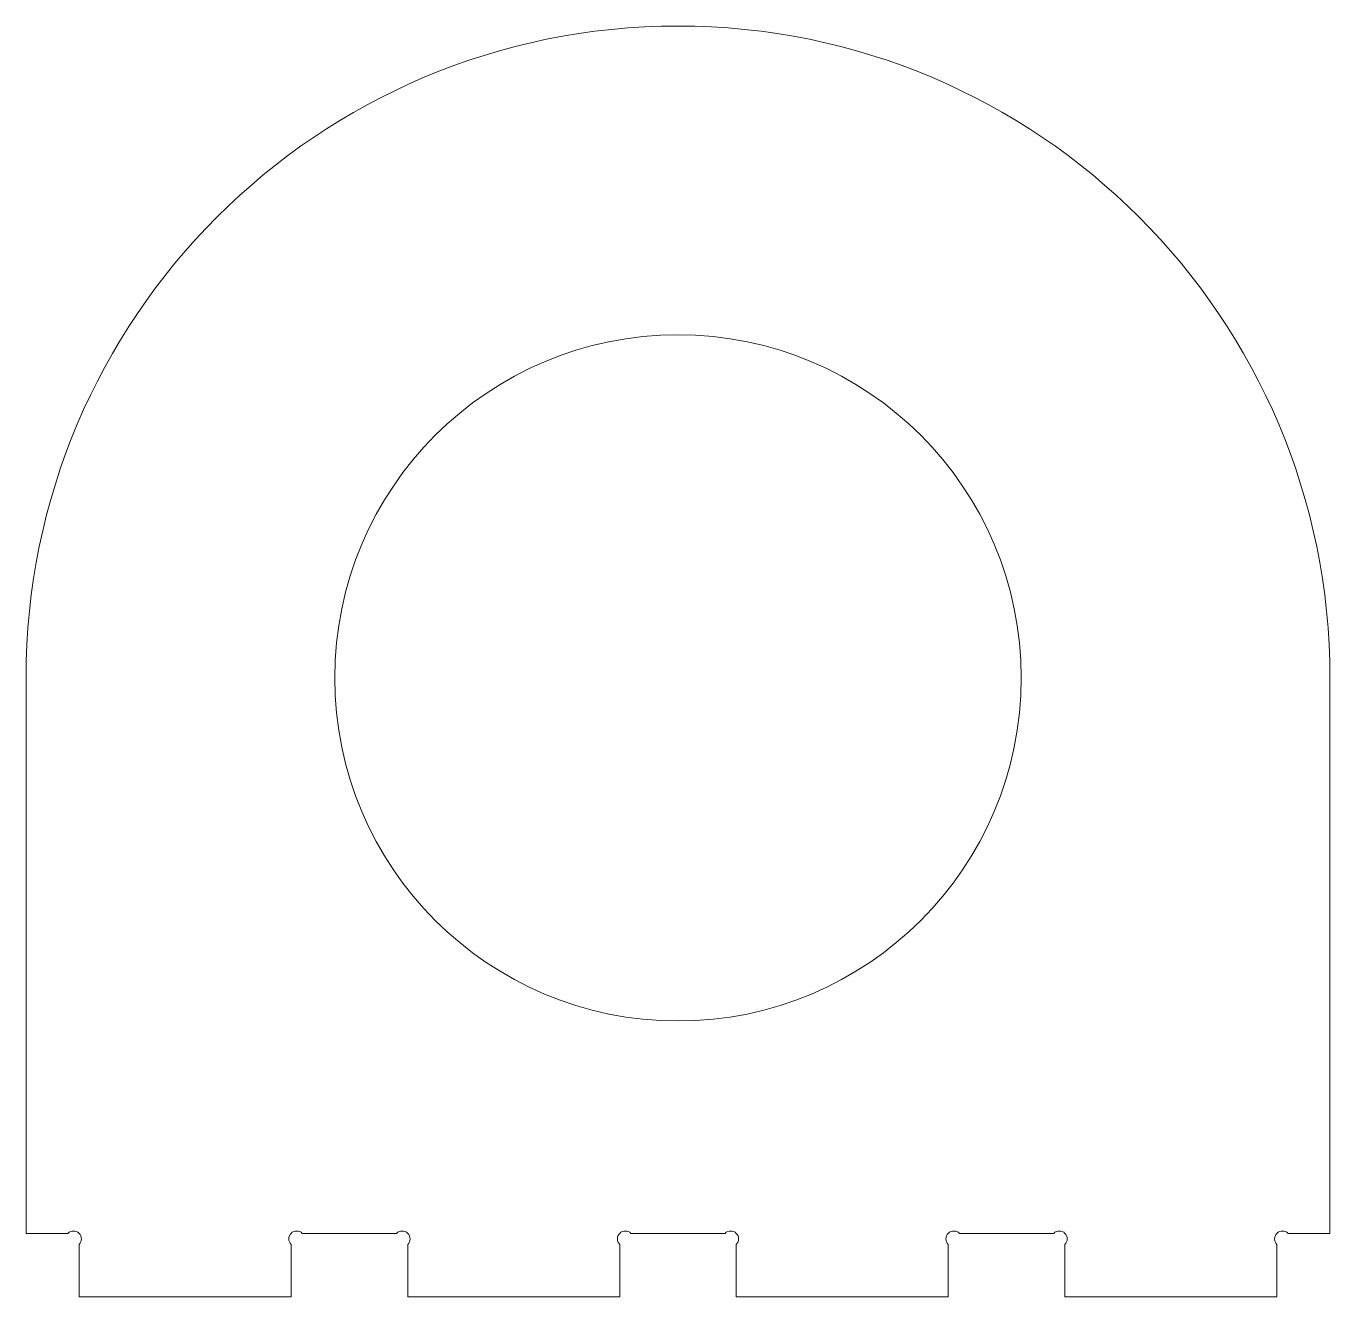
# Model space of a CAD drawing. Header units: millimetres. Extents: x 57 to 303, y -12 to 228.
import ezdxf

# ---------------------------------------------------------------- set-up
doc = ezdxf.new("R2010")
doc.units = ezdxf.units.MM

msp = doc.modelspace()

# ---------------------------------------------------------------- linework, layer by layer
at = {"color": 7, "linetype": 'Continuous', "lineweight": 15}
for p, q in [((57, 104.82), (57, 0)), ((303, 0), (303, 104.82)), ((57, 0), (64.88, 0)), ((109.12, 0), (126.88, 0)), ((171.12, 0), (188.88, 0)), ((233.12, 0), (250.88, 0)), ((295.12, 0), (303, 0)), ((67, -2.12), (67, -12)), ((107, -12), (107, -2.12)), ((129, -2.12), (129, -12)), ((169, -12), (169, -2.12)), ((191, -2.12), (191, -12)), ((231, -12), (231, -2.12)), ((253, -2.12), (253, -12)), ((293, -12), (293, -2.12)), ((67, -12), (107, -12)), ((129, -12), (169, -12)), ((191, -12), (231, -12)), ((253, -12), (293, -12))]:
    msp.add_line(p, q, dxfattribs=at)
msp.add_circle((180, 104.82), 64.75, dxfattribs=at)
for centre, radius, start, end in [((180, 104.82), 123, 0, 180), ((65.94, -1.06), 1.5, 315, 135), ((108.06, -1.06), 1.5, 45, 225), ((127.94, -1.06), 1.5, 315, 135), ((170.06, -1.06), 1.5, 45, 225), ((189.94, -1.06), 1.5, 315, 135), ((232.06, -1.06), 1.5, 45, 225), ((251.94, -1.06), 1.5, 315, 135), ((294.06, -1.06), 1.5, 45, 225)]:
    msp.add_arc(centre, radius, start, end, dxfattribs=at)

doc.saveas('drawing.dxf')
